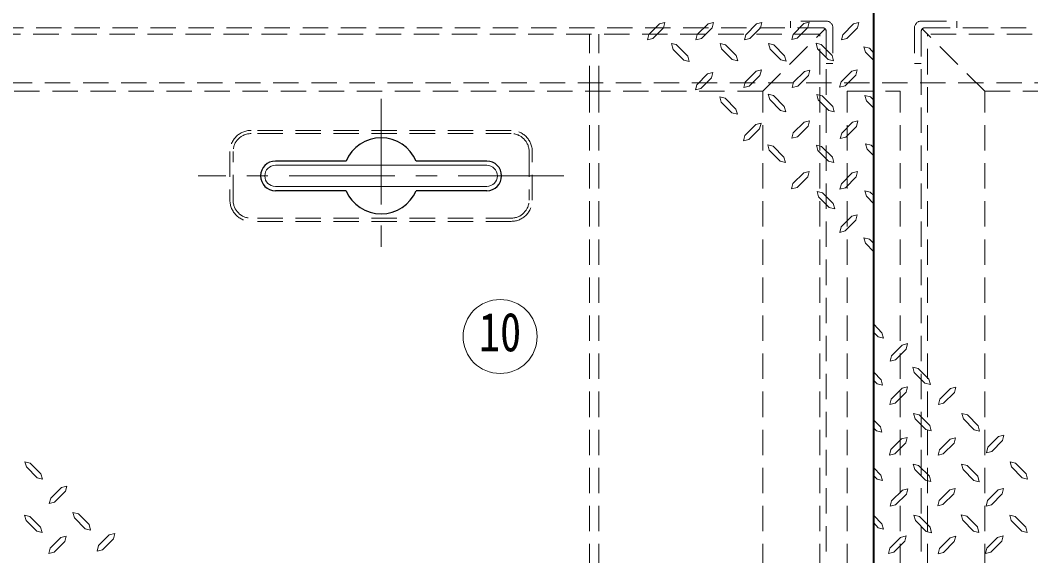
# Model space of a CAD drawing. Units: millimetres at full size, sheet at 1:10; details may follow other scales. Extents: x -2126 to 1924, y -1326 to 1484.
# Drawn here: x -1669.9 to -1191.9, y 929.4 to 1182.7 of the extents above; entities that cross this region are included whole.
import ezdxf
from ezdxf.enums import TextEntityAlignment as Align

# ---------------------------------------------------------------- set-up
doc = ezdxf.new("R2010")
doc.units = ezdxf.units.MM
doc.header["$LTSCALE"] = 10
doc.linetypes.add('CHAIN1', pattern=[8, 5, -1, 1, -1])
doc.linetypes.add('DASHED1', pattern=[1.8, 1.2, -0.6])
doc.layers.add('0-0_ﾚｲﾔ1', color=4, linetype='Continuous', lineweight=9)
doc.styles.add('ＭＳ ゴシック', font='')
doc.styles.get('ＭＳ ゴシック').set_extended_font_data('MS Gothic')

msp = doc.modelspace()

# ---------------------------------------------------------------- linework, layer by layer
at = {"layer": '0-0_ﾚｲﾔ1', "color": 1, "lineweight": 40}
msp.add_line((-1266.22, 923.05), (-1266.22, 1189.05), dxfattribs=at)
at = {"layer": '0-0_ﾚｲﾔ1', "linetype": 'DASHED1'}
for p, q in [((-1305.52, 1182.25), (-1305.52, 1179.05)), ((-1288.72, 1182.25), (-1305.52, 1182.25)), ((-1243.72, 1182.25), (-1226.92, 1182.25)), ((-1226.92, 1182.25), (-1226.92, 1179.05)), ((-1291.72, 1176.05), (-1719.22, 1176.05)), ((-1400.72, 1149.05), (-1400.72, 1176.05)), ((-1396.22, 1149.05), (-1396.22, 1176.05)), ((-1291.72, 923.05), (-1291.72, 1176.05)), ((-1285.52, 1179.05), (-1285.52, 1162.25)), ((-1246.92, 1179.05), (-1246.92, 1162.25)), ((-813.22, 1176.05), (-1240.72, 1176.05)), ((-1240.72, 923.05), (-1240.72, 1176.05)), ((-1288.72, 1162.25), (-1285.52, 1162.25)), ((-1243.72, 1162.25), (-1246.92, 1162.25)), ((-836.22, 1153.05), (-1696.22, 1153.05))]:
    msp.add_line(p, q, dxfattribs=at)
at = {"layer": '0-0_ﾚｲﾔ1', "color": 7, "linetype": 'DASHED1', "lineweight": 18}
for p, q in [((-1290.32, 1179.05), (-1720.62, 1179.05)), ((-1318.72, 1149.05), (-1289.18, 1178.58)), ((-1288.72, 1177.45), (-1288.72, 923.05)), ((-1243.72, 1177.45), (-1243.72, 923.05)), ((-1213.72, 1149.05), (-1243.25, 1178.58)), ((-1242.12, 1179.05), (-811.82, 1179.05)), ((-1318.72, 1149.05), (-1692.22, 1149.05)), ((-1400.72, 923.05), (-1400.72, 1149.05)), ((-1396.22, 923.05), (-1396.22, 1149.05)), ((-1318.72, 923.05), (-1318.72, 1149.05)), ((-1278.72, 1149.05), (-1253.72, 1149.05)), ((-1278.72, 923.05), (-1278.72, 1149.05)), ((-1253.72, 923.05), (-1253.72, 1149.05)), ((-1213.72, 1149.05), (-840.22, 1149.05)), ((-1213.72, 923.05), (-1213.72, 1149.05)), ((-1437.72, 1130.55), (-1560.72, 1130.55)), ((-1437.72, 1129.05), (-1560.72, 1129.05)), ((-1570.72, 1120.55), (-1570.72, 1097.55)), ((-1569.22, 1097.55), (-1569.22, 1120.55)), ((-1429.22, 1120.55), (-1429.22, 1097.55)), ((-1427.72, 1097.55), (-1427.72, 1120.55)), ((-1437.72, 1089.05), (-1560.72, 1089.05)), ((-1437.72, 1087.55), (-1560.72, 1087.55))]:
    msp.add_line(p, q, dxfattribs=at)
at = {"layer": '0-0_ﾚｲﾔ1'}
for p, q in [((-1372.65, 1175.87), (-1373.29, 1173.38)), ((-1370.72, 1174.02), (-1365.66, 1179.08)), ((-1349.67, 1175.87), (-1350.31, 1173.38)), ((-1347.74, 1174.02), (-1342.68, 1179.08)), ((-1324.84, 1173.94), (-1319.77, 1179)), ((-1304.35, 1175.95), (-1304.99, 1173.46)), ((-1302.42, 1174.1), (-1297.35, 1179.16)), ((-1278.95, 1173.94), (-1273.89, 1179)), ((-1370.72, 1174.02), (-1373.29, 1173.38)), ((-1359.59, 1171.12), (-1361.8, 1171.69)), ((-1361.09, 1168.83), (-1361.8, 1171.69)), ((-1359.59, 1171.12), (-1354.17, 1165.61)), ((-1347.74, 1174.02), (-1350.31, 1173.38)), ((-1338.18, 1169.12), (-1338.82, 1171.69)), ((-1336.33, 1171.05), (-1338.82, 1171.69)), ((-1326.76, 1175.79), (-1327.41, 1173.3)), ((-1324.84, 1173.94), (-1327.41, 1173.3)), ((-1315.27, 1169.04), (-1315.92, 1171.61)), ((-1313.43, 1170.97), (-1315.92, 1171.61)), ((-1302.42, 1174.1), (-1304.99, 1173.46)), ((-1292.85, 1169.2), (-1293.5, 1171.77)), ((-1291.01, 1171.13), (-1293.5, 1171.77)), ((-1291.01, 1171.13), (-1285.94, 1165.98)), ((-1280.88, 1175.79), (-1281.52, 1173.3)), ((-1278.95, 1173.94), (-1281.52, 1173.3)), ((-1361.09, 1168.83), (-1356.01, 1163.76)), ((-1359.23, 1170.75), (-1359.47, 1170.81)), ((-1338.18, 1169.12), (-1333.11, 1164.05)), ((-1336.33, 1171.05), (-1331.26, 1165.9)), ((-1315.27, 1169.04), (-1310.21, 1163.97)), ((-1313.43, 1170.97), (-1308.36, 1165.82)), ((-1292.85, 1169.2), (-1287.79, 1164.14)), ((-1268.26, 1169.44), (-1270.84, 1170.08)), ((-1270.11, 1167.51), (-1270.84, 1170.08)), ((-1270.11, 1167.51), (-1266.22, 1163.61)), ((-1268.26, 1169.44), (-1266.22, 1167.1)), ((-1353.44, 1163.12), (-1356.01, 1163.76)), ((-1354.17, 1165.61), (-1353.44, 1163.12)), ((-1330.54, 1163.41), (-1333.11, 1164.05)), ((-1331.26, 1165.9), (-1330.54, 1163.41)), ((-1307.64, 1163.33), (-1310.21, 1163.97)), ((-1308.36, 1165.82), (-1307.64, 1163.33)), ((-1285.22, 1163.49), (-1287.79, 1164.14)), ((-1285.94, 1165.98), (-1285.22, 1163.49)), ((-1349.91, 1152.16), (-1350.55, 1149.67)), ((-1347.98, 1150.31), (-1342.92, 1155.38)), ((-1327.01, 1153.37), (-1327.65, 1150.88)), ((-1325.08, 1151.52), (-1320.01, 1156.58)), ((-1304.1, 1153.29), (-1304.75, 1150.8)), ((-1302.18, 1151.44), (-1297.11, 1156.5)), ((-1281.68, 1153.45), (-1282.33, 1150.96)), ((-1279.76, 1151.6), (-1274.69, 1156.66)), ((-1347.98, 1150.31), (-1350.55, 1149.67)), ((-1325.08, 1151.52), (-1327.65, 1150.88)), ((-1315.43, 1145.09), (-1316.08, 1147.66)), ((-1313.59, 1147.02), (-1316.08, 1147.66)), ((-1302.18, 1151.44), (-1304.75, 1150.8)), ((-1292.53, 1145.01), (-1293.18, 1147.58)), ((-1290.68, 1146.94), (-1293.18, 1147.58)), ((-1279.76, 1151.6), (-1282.33, 1150.96)), ((-1338.34, 1143.89), (-1338.98, 1146.46)), ((-1336.49, 1145.81), (-1338.98, 1146.46)), ((-1338.34, 1143.89), (-1333.27, 1138.82)), ((-1336.49, 1145.81), (-1331.43, 1140.67)), ((-1315.43, 1145.09), (-1310.37, 1140.03)), ((-1313.59, 1147.02), (-1308.52, 1141.88)), ((-1292.53, 1145.01), (-1287.47, 1139.95)), ((-1290.68, 1146.94), (-1285.62, 1141.8)), ((-1267.78, 1146.46), (-1270.35, 1147.1)), ((-1269.63, 1144.53), (-1270.35, 1147.1)), ((-1269.63, 1144.53), (-1266.22, 1141.11)), ((-1267.78, 1146.46), (-1266.22, 1144.89)), ((-1330.7, 1138.18), (-1333.27, 1138.82)), ((-1331.43, 1140.67), (-1330.7, 1138.18)), ((-1307.8, 1139.39), (-1310.37, 1140.03)), ((-1308.52, 1141.88), (-1307.8, 1139.39)), ((-1284.9, 1139.3), (-1287.47, 1139.95)), ((-1285.62, 1141.8), (-1284.9, 1139.3)), ((-1327.17, 1128.14), (-1327.81, 1125.64)), ((-1325.24, 1126.29), (-1320.18, 1131.35)), ((-1304.26, 1129.34), (-1304.91, 1126.85)), ((-1302.34, 1127.49), (-1297.27, 1132.55)), ((-1281.36, 1129.26), (-1282.01, 1126.77)), ((-1279.43, 1127.41), (-1274.37, 1132.47)), ((-1325.24, 1126.29), (-1327.81, 1125.64)), ((-1315.6, 1121.14), (-1316.24, 1123.72)), ((-1313.75, 1123.07), (-1316.24, 1123.72)), ((-1302.34, 1127.49), (-1304.91, 1126.85)), ((-1292.69, 1121.06), (-1293.34, 1123.64)), ((-1290.85, 1122.99), (-1293.34, 1123.64)), ((-1279.43, 1127.41), (-1282.01, 1126.77)), ((-1267.46, 1123.64), (-1270.03, 1124.28)), ((-1269.39, 1121.71), (-1270.03, 1124.28)), ((-1267.46, 1123.64), (-1266.22, 1122.39)), ((-1315.6, 1121.14), (-1310.53, 1116.08)), ((-1313.75, 1123.07), (-1308.68, 1117.93)), ((-1292.69, 1121.06), (-1287.63, 1116)), ((-1290.85, 1122.99), (-1285.78, 1117.85)), ((-1269.39, 1121.71), (-1266.22, 1118.53)), ((-1307.96, 1115.44), (-1310.53, 1116.08)), ((-1308.68, 1117.93), (-1307.96, 1115.44)), ((-1285.06, 1115.36), (-1287.63, 1116)), ((-1285.78, 1117.85), (-1285.06, 1115.36)), ((-1304.43, 1105.39), (-1305.07, 1102.9)), ((-1302.5, 1103.55), (-1297.43, 1108.61)), ((-1281.52, 1105.31), (-1282.17, 1102.82)), ((-1279.6, 1103.47), (-1274.53, 1108.53)), ((-1302.5, 1103.55), (-1305.07, 1102.9)), ((-1290.44, 1101.05), (-1293.01, 1101.7)), ((-1292.29, 1099.13), (-1293.01, 1101.7)), ((-1290.44, 1101.05), (-1285.38, 1095.99)), ((-1279.6, 1103.47), (-1282.17, 1102.82)), ((-1267.86, 1101.38), (-1270.43, 1102.02)), ((-1269.71, 1099.45), (-1270.43, 1102.02)), ((-1269.71, 1099.45), (-1266.22, 1095.81)), ((-1267.86, 1101.38), (-1266.22, 1099.73)), ((-1292.29, 1099.13), (-1287.23, 1094.14)), ((-1285.38, 1095.99), (-1284.66, 1093.42)), ((-1284.66, 1093.42), (-1287.23, 1094.14)), ((-1281.6, 1084.9), (-1276.54, 1089.97)), ((-1279.68, 1083.05), (-1274.69, 1088.12)), ((-1281.6, 1084.9), (-1282.25, 1082.33)), ((-1279.68, 1083.05), (-1282.25, 1082.33)), ((-1268.26, 1079.12), (-1270.84, 1079.76)), ((-1270.11, 1077.19), (-1270.84, 1079.76)), ((-1270.11, 1077.19), (-1266.22, 1073.14)), ((-1268.26, 1079.12), (-1266.22, 1077.07)), ((-1262.32, 1034.9), (-1266.22, 1038.96)), ((-1264.17, 1032.97), (-1266.22, 1035.02)), ((-1264.17, 1032.97), (-1261.6, 1032.33)), ((-1262.32, 1034.9), (-1261.6, 1032.33)), ((-1252.76, 1029.04), (-1257.74, 1023.97)), ((-1252.76, 1029.04), (-1250.18, 1029.76)), ((-1250.83, 1027.19), (-1250.18, 1029.76)), ((-1250.83, 1027.19), (-1255.89, 1022.13)), ((-1247.77, 1018.67), (-1245.2, 1017.95)), ((-1247.05, 1016.1), (-1247.77, 1018.67)), ((-1262.72, 1012.64), (-1266.22, 1016.28)), ((-1241.99, 1011.04), (-1247.05, 1016.1)), ((-1240.14, 1012.97), (-1245.2, 1017.95)), ((-1264.57, 1010.72), (-1266.22, 1012.36)), ((-1264.57, 1010.72), (-1262, 1010.07)), ((-1262.72, 1012.64), (-1262, 1010.07)), ((-1252.84, 1008.63), (-1257.9, 1003.56)), ((-1252.84, 1008.63), (-1250.26, 1009.27)), ((-1250.91, 1006.78), (-1250.26, 1009.27)), ((-1241.99, 1011.04), (-1239.42, 1010.39)), ((-1240.14, 1012.97), (-1239.42, 1010.39)), ((-1229.93, 1008.55), (-1227.36, 1009.19)), ((-1228.01, 1006.7), (-1227.36, 1009.19)), ((-1229.93, 1008.55), (-1235, 1003.48)), ((-1247.37, 996.73), (-1244.8, 996.09)), ((-1246.65, 994.24), (-1247.37, 996.73)), ((-1241.59, 989.1), (-1246.65, 994.24)), ((-1239.74, 991.03), (-1244.8, 996.09)), ((-1224.47, 996.65), (-1221.9, 996.01)), ((-1223.75, 994.16), (-1224.47, 996.65)), ((-1216.84, 990.95), (-1221.9, 996.01)), ((-1263.04, 990.39), (-1266.22, 993.56)), ((-1264.97, 988.46), (-1266.22, 989.7)), ((-1263.04, 990.39), (-1262.4, 987.81)), ((-1239.74, 991.03), (-1239.1, 988.46)), ((-1218.68, 989.02), (-1223.75, 994.16)), ((-1216.84, 990.95), (-1216.19, 988.38)), ((-1264.97, 988.46), (-1262.4, 987.81)), ((-1253, 984.68), (-1258.06, 979.62)), ((-1253, 984.68), (-1250.43, 985.32)), ((-1251.07, 982.83), (-1250.43, 985.32)), ((-1241.59, 989.1), (-1239.1, 988.46)), ((-1230.1, 984.6), (-1227.52, 985.24)), ((-1228.17, 982.75), (-1227.52, 985.24)), ((-1218.68, 989.02), (-1216.19, 988.38)), ((-1207.19, 985.8), (-1212.26, 980.74)), ((-1207.19, 985.8), (-1204.62, 986.45)), ((-1205.26, 983.96), (-1204.62, 986.45)), ((-1230.1, 984.6), (-1235.16, 979.54)), ((-1667.73, 973.91), (-1665.16, 973.27)), ((-1667.01, 971.42), (-1667.73, 973.91)), ((-1661.94, 966.28), (-1667.01, 971.42)), ((-1660.1, 968.21), (-1665.16, 973.27)), ((-1262.8, 967.56), (-1266.22, 970.98)), ((-1247.53, 972.79), (-1244.96, 972.14)), ((-1246.81, 970.3), (-1247.53, 972.79)), ((-1239.9, 967.08), (-1244.96, 972.14)), ((-1224.63, 972.71), (-1222.06, 972.06)), ((-1223.91, 970.22), (-1224.63, 972.71)), ((-1217, 967), (-1222.06, 972.06)), ((-1201.73, 973.91), (-1199.16, 973.27)), ((-1201.01, 971.42), (-1201.73, 973.91)), ((-1195.94, 966.28), (-1201.01, 971.42)), ((-1194.1, 968.21), (-1199.16, 973.27)), ((-1661.94, 966.28), (-1659.45, 965.64)), ((-1660.1, 968.21), (-1659.45, 965.64)), ((-1264.65, 965.64), (-1266.22, 967.2)), ((-1264.65, 965.64), (-1262.08, 964.99)), ((-1262.8, 967.56), (-1262.08, 964.99)), ((-1241.75, 965.15), (-1246.81, 970.3)), ((-1239.9, 967.08), (-1239.26, 964.51)), ((-1218.85, 965.07), (-1223.91, 970.22)), ((-1217, 967), (-1216.35, 964.43)), ((-1195.94, 966.28), (-1193.45, 965.64)), ((-1194.1, 968.21), (-1193.45, 965.64)), ((-1650.45, 961.78), (-1655.51, 956.72)), ((-1650.45, 961.78), (-1647.88, 962.42)), ((-1648.52, 959.93), (-1647.88, 962.42)), ((-1252.68, 960.49), (-1250.1, 961.14)), ((-1250.75, 958.64), (-1250.1, 961.14)), ((-1241.75, 965.15), (-1239.26, 964.51)), ((-1230.26, 960.65), (-1227.68, 961.3)), ((-1228.33, 958.8), (-1227.68, 961.3)), ((-1218.85, 965.07), (-1216.35, 964.43)), ((-1207.35, 960.57), (-1204.78, 961.22)), ((-1205.43, 958.72), (-1204.78, 961.22)), ((-1252.68, 960.49), (-1257.74, 955.43)), ((-1230.26, 960.65), (-1235.32, 955.59)), ((-1207.35, 960.57), (-1212.42, 955.51)), ((-1667.89, 948.68), (-1665.32, 948.04)), ((-1667.17, 946.19), (-1667.89, 948.68)), ((-1660.26, 942.97), (-1665.32, 948.04)), ((-1644.99, 949.89), (-1642.42, 949.24)), ((-1644.26, 947.39), (-1644.99, 949.89)), ((-1639.2, 942.25), (-1644.26, 947.39)), ((-1637.35, 944.18), (-1642.42, 949.24)), ((-1262.32, 944.58), (-1266.22, 948.48)), ((-1247.21, 948.6), (-1244.64, 947.96)), ((-1246.49, 946.11), (-1247.21, 948.6)), ((-1239.58, 942.89), (-1244.64, 947.96)), ((-1224.79, 948.76), (-1222.22, 948.12)), ((-1224.07, 946.27), (-1224.79, 948.76)), ((-1217.16, 943.05), (-1222.22, 948.12)), ((-1201.89, 948.68), (-1199.32, 948.04)), ((-1201.17, 946.19), (-1201.89, 948.68)), ((-1194.26, 942.97), (-1199.32, 948.04)), ((-1662.1, 941.05), (-1667.17, 946.19)), ((-1660.26, 942.97), (-1659.61, 940.4)), ((-1639.2, 942.25), (-1636.71, 941.61)), ((-1637.35, 944.18), (-1636.71, 941.61)), ((-1264.17, 942.65), (-1266.22, 944.99)), ((-1264.17, 942.65), (-1261.6, 942.01)), ((-1262.32, 944.58), (-1261.6, 942.01)), ((-1241.43, 940.97), (-1246.49, 946.11)), ((-1239.58, 942.89), (-1238.93, 940.32)), ((-1219.01, 941.13), (-1224.07, 946.27)), ((-1217.16, 943.05), (-1216.51, 940.48)), ((-1196.1, 941.05), (-1201.17, 946.19)), ((-1194.26, 942.97), (-1193.61, 940.4)), ((-1662.1, 941.05), (-1659.61, 940.4)), ((-1650.69, 938.07), (-1655.76, 933.01)), ((-1650.69, 938.07), (-1648.12, 938.72)), ((-1648.76, 936.22), (-1648.12, 938.72)), ((-1627.79, 939.28), (-1632.85, 934.22)), ((-1627.79, 939.28), (-1625.22, 939.92)), ((-1625.86, 937.43), (-1625.22, 939.92)), ((-1253.48, 938.15), (-1258.54, 933.09)), ((-1253.48, 938.15), (-1250.91, 938.8)), ((-1251.55, 936.3), (-1250.91, 938.8)), ((-1241.43, 940.97), (-1238.93, 940.32)), ((-1230.01, 937.99), (-1235.08, 932.93)), ((-1230.01, 937.99), (-1227.44, 938.64)), ((-1228.09, 936.14), (-1227.44, 938.64)), ((-1219.01, 941.13), (-1216.51, 940.48)), ((-1207.6, 938.15), (-1212.66, 933.09)), ((-1207.6, 938.15), (-1205.02, 938.8)), ((-1205.67, 936.3), (-1205.02, 938.8)), ((-1196.1, 941.05), (-1193.61, 940.4))]:
    msp.add_line(p, q, dxfattribs=at)
at = {"layer": '0-0_ﾚｲﾔ1', "linetype": 'CHAIN1'}
for p, q in [((-1499.22, 1145.55), (-1499.22, 1072.55)), ((-1412.72, 1109.05), (-1585.72, 1109.05))]:
    msp.add_line(p, q, dxfattribs=at)
at = {"layer": '0-0_ﾚｲﾔ1', "color": 5, "lineweight": 25}
for p, q in [((-1515.8, 1116.05), (-1549.22, 1116.05)), ((-1449.22, 1116.05), (-1482.63, 1116.05)), ((-1515.8, 1102.05), (-1549.22, 1102.05)), ((-1449.22, 1102.05), (-1482.63, 1102.05))]:
    msp.add_line(p, q, dxfattribs=at)
at = {"layer": '0-0_ﾚｲﾔ1', "color": 7, "lineweight": 18}
for p, q in [((-1449.22, 1114.05), (-1549.22, 1114.05)), ((-1449.22, 1104.05), (-1549.22, 1104.05))]:
    msp.add_line(p, q, dxfattribs=at)
at = {"layer": '0-0_ﾚｲﾔ1'}
for points in [[(-1372.65, 1175.87), (-1367.51, 1181.01), (-1365.01, 1181.65), (-1365.66, 1179.08)], [(-1349.67, 1175.87), (-1344.52, 1181.01), (-1342.03, 1181.65), (-1342.68, 1179.08)], [(-1326.76, 1175.79), (-1321.62, 1180.93), (-1319.13, 1181.57), (-1319.77, 1179)], [(-1304.35, 1175.95), (-1299.2, 1181.09), (-1296.71, 1181.73), (-1297.35, 1179.16)], [(-1280.88, 1175.79), (-1275.74, 1180.93), (-1273.25, 1181.57), (-1273.89, 1179)], [(-1349.91, 1152.16), (-1344.76, 1157.3), (-1342.27, 1157.95), (-1342.92, 1155.38)], [(-1327.01, 1153.37), (-1321.86, 1158.51), (-1319.37, 1159.15), (-1320.01, 1156.58)], [(-1304.1, 1153.29), (-1298.96, 1158.43), (-1296.47, 1159.07), (-1297.11, 1156.5)], [(-1281.68, 1153.45), (-1276.54, 1158.59), (-1274.05, 1159.23), (-1274.69, 1156.66)], [(-1327.17, 1128.14), (-1322.02, 1133.28), (-1319.53, 1133.92), (-1320.18, 1131.35)], [(-1304.26, 1129.34), (-1299.12, 1134.48), (-1296.63, 1135.13), (-1297.27, 1132.55)], [(-1281.36, 1129.26), (-1276.22, 1134.4), (-1273.73, 1135.05), (-1274.37, 1132.47)], [(-1304.43, 1105.39), (-1299.28, 1110.54), (-1296.79, 1111.18), (-1297.43, 1108.61)], [(-1281.52, 1105.31), (-1276.38, 1110.46), (-1273.89, 1111.1), (-1274.53, 1108.53)], [(-1276.54, 1089.97), (-1273.97, 1090.69), (-1274.69, 1088.12)], [(-1255.89, 1022.13), (-1258.46, 1021.4), (-1257.74, 1023.97)], [(-1250.91, 1006.78), (-1256.05, 1001.64), (-1258.54, 1000.99), (-1257.9, 1003.56)], [(-1228.01, 1006.7), (-1233.15, 1001.55), (-1235.64, 1000.91), (-1235, 1003.48)], [(-1251.07, 982.83), (-1256.21, 977.69), (-1258.7, 977.05), (-1258.06, 979.62)], [(-1228.17, 982.75), (-1233.31, 977.61), (-1235.8, 976.97), (-1235.16, 979.54)], [(-1205.26, 983.96), (-1210.41, 978.81), (-1212.9, 978.17), (-1212.26, 980.74)], [(-1648.52, 959.93), (-1653.67, 954.79), (-1656.16, 954.14), (-1655.51, 956.72)], [(-1250.75, 958.64), (-1255.89, 953.5), (-1258.38, 952.86), (-1257.74, 955.43)], [(-1228.33, 958.8), (-1233.47, 953.66), (-1235.96, 953.02), (-1235.32, 955.59)], [(-1205.43, 958.72), (-1210.57, 953.58), (-1213.06, 952.94), (-1212.42, 955.51)], [(-1625.86, 937.43), (-1631.01, 932.29), (-1633.5, 931.64), (-1632.85, 934.22)], [(-1648.76, 936.22), (-1653.91, 931.08), (-1656.4, 930.44), (-1655.76, 933.01)], [(-1251.55, 936.3), (-1256.69, 931.16), (-1259.18, 930.52), (-1258.54, 933.09)], [(-1228.09, 936.14), (-1233.23, 931), (-1235.72, 930.36), (-1235.08, 932.93)], [(-1205.67, 936.3), (-1210.81, 931.16), (-1213.3, 930.52), (-1212.66, 933.09)]]:
    msp.add_lwpolyline(points, dxfattribs=at)
at = {"layer": '0-0_ﾚｲﾔ1', "color": 7, "lineweight": 18}
msp.add_circle((-1442.92, 1033.11), 17.5, dxfattribs=at)
at = {"layer": '0-0_ﾚｲﾔ1', "linetype": 'DASHED1'}
for centre, start, end in [((-1288.72, 1179.05), 0, 90), ((-1243.72, 1179.05), 90, 180)]:
    msp.add_arc(centre, 3.2, start, end, dxfattribs=at)
at = {"layer": '0-0_ﾚｲﾔ1', "color": 7, "linetype": 'DASHED1', "lineweight": 18}
for centre, radius, start, end in [((-1290.32, 1177.45), 1.6, 0, 90), ((-1242.12, 1177.45), 1.6, 90, 180), ((-1560.72, 1120.55), 10, 90, 180), ((-1560.72, 1120.55), 8.5, 90, 180), ((-1437.72, 1120.55), 10, 0, 90), ((-1437.72, 1120.55), 8.5, 0, 90), ((-1560.72, 1097.55), 10, 180, 270), ((-1560.72, 1097.55), 8.5, 180, 270), ((-1437.72, 1097.55), 10, 270, 0), ((-1437.72, 1097.55), 8.5, 270, 0)]:
    msp.add_arc(centre, radius, start, end, dxfattribs=at)
at = {"layer": '0-0_ﾚｲﾔ1', "color": 5, "lineweight": 25}
for centre, radius, start, end in [((-1499.22, 1109.05), 18, 22.8854, 157.1146), ((-1549.22, 1109.05), 7, 90, 270), ((-1449.22, 1109.05), 7, 270, 90), ((-1499.22, 1109.05), 18, 202.8854, 337.1146)]:
    msp.add_arc(centre, radius, start, end, dxfattribs=at)
at = {"layer": '0-0_ﾚｲﾔ1', "color": 7, "lineweight": 18}
for centre, start, end in [((-1549.22, 1109.05), 90, 270), ((-1449.22, 1109.05), 270, 90)]:
    msp.add_arc(centre, 5, start, end, dxfattribs=at)

# ---------------------------------------------------------------- texts
at = {"layer": '0-0_ﾚｲﾔ1', "color": 7, "style": 'ＭＳ ゴシック', "width": 0.8}
msp.add_text('10', height=18.33, dxfattribs=at).set_placement((-1452.92, 1020.61), align=Align.BOTTOM_LEFT)

doc.saveas('drawing.dxf')
